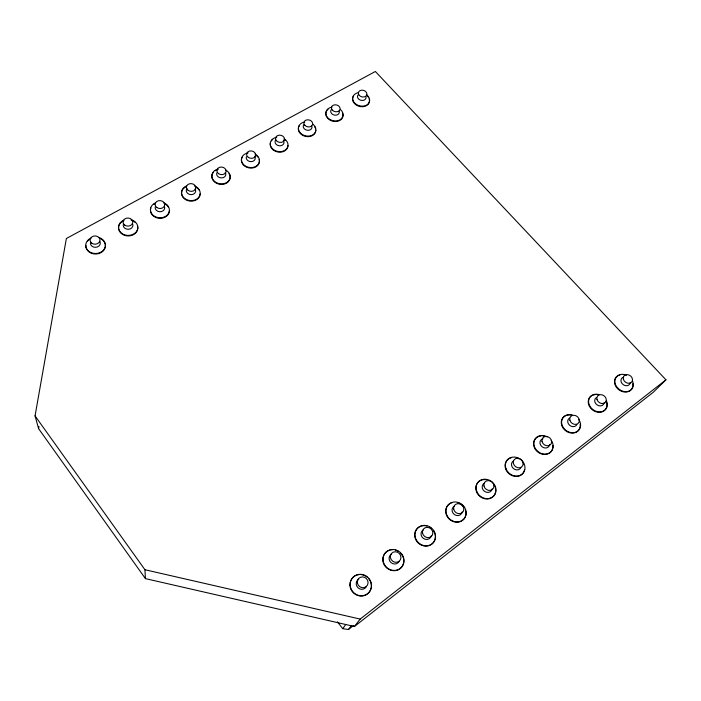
<?xml version="1.0" encoding="UTF-8"?>
<svg xmlns="http://www.w3.org/2000/svg" width="701" height="701" viewBox="0 0 701 701"><rect width="100%" height="100%" fill="white"/><g stroke="black" fill="none" stroke-linecap="round" stroke-linejoin="round"><path stroke-width="1.05" d="M38.59 428.635L35.05 415.886L66.367 238.498L375.368 71.484L665.95 379.819L653.262 392.271L354.426 626.492L145.44 578.623L38.59 428.635L38.967 426.488M337.496 621.822L342.71 628.657L345.689 624.609M342.71 628.657L348.423 629.516L351.49 625.485M354.426 626.492L360.183 619.079L665.95 379.819M348.423 629.516L353.593 625.467M35.05 415.886L144.932 569.729L360.183 619.079M144.932 569.729L145.44 578.623M98.736 237.473A9.849 8.237 -1.2 0 1 103.757 249.819A9.849 8.237 -1.2 0 1 88.168 250.756A9.849 8.237 -1.2 0 1 91.244 237.928M99.796 241.337A4.942 4.127 -1.2 0 1 95.686 247.313A4.942 4.127 -1.2 0 1 90.692 241.889M101.084 238.927A9.84 8.228 -1.2 0 1 104.633 249.065A9.84 8.228 -1.2 0 1 93.277 253.815A9.84 8.228 -1.2 0 1 85.82 245.306M87.467 241.267A9.84 8.228 -1.2 0 1 89.167 239.646M131.157 219.737A9.674 8.053 1.3 0 1 136.283 231.829A9.674 8.053 1.3 0 1 120.975 232.714A9.674 8.053 1.3 0 1 123.805 220.158M132.393 223.444A4.854 4.04 1.4 0 1 128.449 229.28A4.854 4.04 1.4 0 1 123.455 223.961M137.641 226.265A9.665 8.053 1.3 0 1 131.043 235.615A9.665 8.053 1.3 0 1 119.24 230.857A9.665 8.053 1.3 0 1 123.832 220.692M131.183 220.263A9.665 8.053 1.3 0 1 135.363 222.55M163.517 202.703A9.516 7.877 3.7 0 1 167.653 214.672A9.516 7.877 3.7 0 1 152.748 214.953A9.516 7.877 3.7 0 1 155.526 202.852M164.577 206.988A4.776 3.952 3.7 0 1 159.74 211.72A4.776 3.952 3.7 0 1 155.377 206.497M169.423 210.922A9.507 7.877 3.7 0 1 158.321 218.195A9.507 7.877 3.7 0 1 150.864 207.908M153.501 204.526A9.507 7.877 3.7 0 1 155.526 203.386M164.989 203.895A9.507 7.877 3.7 0 1 168.319 206.935M194.3 185.853A9.367 7.702 5.8 0 1 198.541 197.586A9.367 7.702 5.8 0 1 183.899 197.822A9.367 7.702 5.8 0 1 186.44 185.984M195.088 189.025A4.697 3.856 5.9 0 1 193.888 193.862A4.697 3.856 5.9 0 1 187.859 193.529A4.697 3.856 5.9 0 1 186.983 188.578M200.188 193.94A9.358 7.702 5.8 0 1 192.24 201.126A9.358 7.702 5.8 0 1 181.988 195.605A9.358 7.702 5.8 0 1 186.422 186.527M195.728 187.036A9.358 7.702 5.8 0 1 199.049 190.032M225.74 170.063A9.227 7.527 7.8 0 1 227.632 181.901A9.227 7.527 7.8 0 1 213.279 180.043A9.227 7.527 7.8 0 1 218.037 169.064M225.258 172.472A4.627 3.768 7.8 0 1 221.77 177.914A4.627 3.768 7.8 0 1 216.793 172.893M228.999 173.55A9.218 7.527 7.8 0 1 226.8 182.996A9.218 7.527 7.8 0 1 214.979 182.321A9.218 7.527 7.8 0 1 213.122 172.639M215.207 170.755A9.218 7.527 7.8 0 1 217.993 169.616M254.989 154.036A9.087 7.361 9.6 0 1 256.838 165.778A9.087 7.361 9.6 0 1 242.607 163.403A9.087 7.361 9.6 0 1 248.154 152.897M254.665 156.323A4.556 3.689 9.6 0 1 251.317 161.651A4.556 3.689 9.6 0 1 246.358 156.717M259.116 159.302A9.087 7.352 9.6 0 1 249.188 167.977A9.087 7.352 9.6 0 1 242.59 156.542M255.576 154.974A9.087 7.352 9.6 0 1 258.213 157.471M284.177 138.78A8.964 7.185 11.2 0 1 285.141 150.172A8.964 7.185 11.2 0 1 271.348 147.359A8.964 7.185 11.2 0 1 276.781 137.265M283.362 140.577A4.495 3.601 11.2 0 1 282.424 145.107A4.495 3.601 11.2 0 1 276.676 144.756A4.495 3.601 11.2 0 1 275.633 140.095M287.962 145.475A8.964 7.185 11.2 0 1 277.99 152.064A8.964 7.185 11.2 0 1 270.455 142.531M271.331 140.848A8.964 7.185 11.2 0 1 272.733 139.438M284.089 139.333A8.964 7.185 11.2 0 1 285.281 140.218M313.207 124.375A8.85 7.019 12.7 0 1 312.339 135.144A8.85 7.019 12.7 0 1 299.283 131.508A8.85 7.019 12.7 0 1 304.716 122.009M311.814 126.092A4.434 3.514 12.7 0 1 307.117 130.237A4.434 3.514 12.7 0 1 303.743 124.725M315.8 130.106A8.841 7.019 12.6 0 1 304.961 136.283A8.841 7.019 12.6 0 1 299.38 125.523M314.53 126.487A8.841 7.019 12.6 0 1 315.45 128.248M340.371 109.461A8.736 6.861 13.9 0 1 339.67 120.02A8.736 6.861 13.9 0 1 326.771 116.419A8.736 6.861 13.9 0 1 331.985 107.122M339.144 111.073A4.381 3.435 13.9 0 1 334.579 115.13A4.381 3.435 13.9 0 1 331.187 109.715M342.605 113.282A8.727 6.852 13.9 0 1 338.268 121.098A8.727 6.852 13.9 0 1 327.446 118.083A8.727 6.852 13.9 0 1 328.068 109.225M366.903 94.898A8.631 6.703 15.1 0 1 366.351 105.246A8.631 6.703 15.1 0 1 353.611 101.689A8.631 6.703 15.1 0 1 358.614 92.585M365.826 96.423A4.329 3.356 15.1 0 1 363.731 100.252A4.329 3.356 15.1 0 1 358.369 98.753A4.329 3.356 15.1 0 1 358.614 94.407M369.12 98.666A8.622 6.695 15.1 0 1 360.279 106.587A8.622 6.695 15.1 0 1 353.488 95.976M366.754 95.467A8.622 6.695 15.1 0 1 368.183 96.966M632.512 381.011A9.84 8.018 36.1 0 1 625.827 391.693A9.84 8.018 36.1 0 1 614.838 380.95A9.84 8.018 36.1 0 1 626.615 375.245M630.208 382.632A4.933 4.022 36.1 0 1 625.932 385.69A4.933 4.022 36.1 0 1 621.095 381.589A4.933 4.022 36.1 0 1 623.706 377.12M632.819 383.666A9.832 8.018 36.2 0 1 625.967 392.069A9.832 8.018 36.2 0 1 614.97 384.595A9.832 8.018 36.2 0 1 619.956 374.921M606.54 401.007A9.954 8.246 36.6 0 1 600.135 411.934A9.954 8.246 36.6 0 1 588.577 402.006A9.954 8.246 36.6 0 1 599.022 394.549M604.069 402.751A4.995 4.136 36.5 0 1 597.103 404.915A4.995 4.136 36.5 0 1 596.463 397.537M606.172 401.393A9.945 8.246 36.6 0 1 600.818 412.197A9.945 8.246 36.6 0 1 588.603 404.442A9.945 8.246 36.6 0 1 595.429 394.567M597.033 394.619A9.945 8.246 36.6 0 1 598.663 394.943M578.614 419.321A10.077 8.482 37.1 0 1 574.794 432.499A10.077 8.482 37.1 0 1 561.659 423.395A10.077 8.482 37.1 0 1 572.305 414.948M576.905 424.508A5.056 4.25 37 0 1 569.58 425.244A5.056 4.25 37 0 1 569.554 418.103M580.183 424.263A10.068 8.482 37.1 0 1 572.06 433.122A10.068 8.482 37.1 0 1 561.326 423.772A10.068 8.482 37.1 0 1 569.492 414.948M570.307 415.01A10.068 8.482 37.1 0 1 571.963 415.325M551.231 440.359A10.2 8.727 37.6 0 1 546.377 454.02A10.2 8.727 37.6 0 1 533.855 442.979A10.2 8.727 37.6 0 1 547.288 436.881M549.637 444.653A5.117 4.372 37.6 0 1 545.001 447.965A5.117 4.372 37.6 0 1 540.077 443.61A5.117 4.372 37.6 0 1 543.003 438.791M552.633 448.552A10.191 8.727 37.7 0 1 542.443 454.239A10.191 8.727 37.7 0 1 533.549 444.399A10.191 8.727 37.7 0 1 541.198 435.899M542.863 435.943A10.191 8.727 37.7 0 1 544.537 436.267M552.791 445.389A10.191 8.727 37.7 0 1 552.782 447.79M520.922 467.611A5.179 4.504 38.3 0 1 513.325 468.434A5.179 4.504 38.3 0 1 513.491 460.943M524.593 469.556A10.313 8.982 38.4 0 1 515.13 476.382A10.313 8.982 38.4 0 1 505.246 467.523A10.313 8.982 38.4 0 1 511.327 457.665M516.365 457.788A10.313 8.982 38.4 0 1 518.81 458.787M522.771 462.336A10.313 8.982 38.4 0 1 523.665 463.852M492.128 488.904A5.24 4.644 39.1 0 1 484.54 491.375A5.24 4.644 39.1 0 1 484.268 483.269M495.362 487.73A10.436 9.253 39.2 0 1 487.335 499.007A10.436 9.253 39.2 0 1 475.786 488.509A10.436 9.253 39.2 0 1 486.538 479.712M493.863 484.54A10.436 9.253 39.2 0 1 495.09 486.906M462.143 511.984A5.31 4.784 40.2 0 1 454.379 514.534A5.31 4.784 40.2 0 1 454.222 506.227M465.35 509.802A10.576 9.534 40.3 0 1 460.364 521.588A10.576 9.534 40.3 0 1 447.317 516.821A10.576 9.534 40.3 0 1 449.341 503.958M450.042 503.502A10.576 9.534 40.3 0 1 452.39 502.564M457.604 502.652A10.576 9.534 40.3 0 1 464.132 507.384M431.29 535.73A5.38 4.933 41.7 0 1 423.343 538.368A5.38 4.933 41.7 0 1 423.299 529.86M435.014 534.223A10.708 9.823 41.9 0 1 428.118 545.877A10.708 9.823 41.9 0 1 415.351 538.683A10.708 9.823 41.9 0 1 420.819 526.232M421.651 525.978A10.708 9.823 41.9 0 1 426.962 526.057M429.511 527.108A10.708 9.823 41.9 0 1 431.054 528.151M433.542 530.885A10.708 9.823 41.9 0 1 434.751 533.356M399.079 561.44A5.45 5.082 43.9 0 1 390.851 562.447A5.45 5.082 43.9 0 1 391.465 554.176M403.513 558.487A10.848 10.129 44.1 0 1 396.03 570.526A10.848 10.129 44.1 0 1 383.228 562.535A10.848 10.129 44.1 0 1 390.019 550.075M390.895 549.891A10.848 10.129 44.1 0 1 392.7 549.75M395.425 550.145A10.848 10.129 44.1 0 1 398.002 551.214M400.262 552.887A10.848 10.129 44.1 0 1 403.259 557.602M366.343 586.658A5.529 5.24 47.5 0 1 357.939 587.71A5.529 5.24 47.5 0 1 358.684 579.228M371.092 588.121A11.006 10.445 47.7 0 1 359.587 595.929A11.006 10.445 47.7 0 1 349.939 584.906A11.006 10.445 47.7 0 1 359.262 574.583M361.111 574.601A11.006 10.445 47.7 0 1 367.131 577.107M368.507 578.43A11.006 10.445 47.7 0 1 371.25 587.21M506.034 468.855A10.322 8.99 38.3 0 0 522.876 473.438A10.322 8.99 38.3 0 0 516.628 457.42A10.322 8.99 38.3 0 0 506.034 468.855M476.706 491.296A10.454 9.262 39.2 0 0 493.793 495.94A10.454 9.262 39.2 0 0 487.642 479.554A10.454 9.262 39.2 0 0 476.706 491.296M446.537 514.385A10.585 9.542 40.3 0 0 463.869 519.091A10.585 9.542 40.3 0 0 457.823 502.319A10.585 9.542 40.3 0 0 446.537 514.385M415.491 538.14A10.717 9.832 41.8 0 0 433.078 542.907A10.717 9.832 41.8 0 0 427.154 525.732A10.717 9.832 41.8 0 0 415.491 538.14M383.009 559.871A10.866 10.138 44.1 0 0 399.316 569.081A10.866 10.138 44.1 0 0 398.194 550.907A10.866 10.138 44.1 0 0 383.009 559.871M350.123 584.985A11.014 10.445 47.7 0 0 366.614 594.378A11.014 10.445 47.7 0 0 365.729 575.74A11.014 10.445 47.7 0 0 350.123 584.985M422.51 533.04A5.406 4.951 41.5 0 0 431.045 536.677A5.406 4.951 41.5 0 0 429.327 527.792A5.406 4.951 41.5 0 0 422.51 533.04M513.412 463.475A5.205 4.521 38.2 0 0 521.632 466.927A5.205 4.521 38.2 0 0 519.669 458.656A5.205 4.521 38.2 0 0 513.412 463.475M542.048 441.56A5.144 4.39 37.5 0 0 550.162 444.951A5.144 4.39 37.5 0 0 548.129 436.872A5.144 4.39 37.5 0 0 542.048 441.56M357.352 582.908A5.555 5.266 47.1 0 0 366.106 586.676A5.555 5.266 47.1 0 0 364.581 577.344A5.555 5.266 47.1 0 0 357.352 582.908M569.895 420.241A5.082 4.267 36.9 0 0 577.922 423.588A5.082 4.267 36.9 0 0 575.819 415.684A5.082 4.267 36.9 0 0 569.895 420.241M596.998 399.5A5.021 4.145 36.4 0 0 604.928 402.786A5.021 4.145 36.4 0 0 602.764 395.066A5.021 4.145 36.4 0 0 596.998 399.5M453.687 509.18A5.336 4.802 40.1 0 0 462.108 512.755A5.336 4.802 40.1 0 0 460.303 504.089A5.336 4.802 40.1 0 0 453.687 509.18M623.391 379.311A4.96 4.031 36 0 0 631.215 382.544A4.96 4.031 36 0 0 628.999 374.991A4.96 4.031 36 0 0 623.391 379.311M390.413 557.61A5.477 5.109 43.7 0 0 399.062 561.308A5.477 5.109 43.7 0 0 397.432 552.204A5.477 5.109 43.7 0 0 390.413 557.61M483.97 486.003A5.266 4.662 39 0 0 492.295 489.517A5.266 4.662 39 0 0 490.411 481.052A5.266 4.662 39 0 0 483.97 486.003M156.814 207.514A4.793 3.961 3.8 0 0 164.63 205.367A4.793 3.961 3.8 0 0 158.312 200.793A4.793 3.961 3.8 0 0 156.814 207.514M248.32 157.374A4.583 3.698 9.7 0 0 255.655 155.42A4.583 3.698 9.7 0 0 249.46 151.074A4.583 3.698 9.7 0 0 248.32 157.374M276.492 140.761A4.521 3.61 11.2 0 0 284.194 140.48A4.521 3.61 11.2 0 0 279.471 135.153A4.521 3.61 11.2 0 0 276.492 140.761M91.717 243.168A4.968 4.136 -1.1 0 0 99.892 240.899A4.968 4.136 -1.1 0 0 93.487 236.141A4.968 4.136 -1.1 0 0 91.717 243.168M304.777 125.277A4.46 3.523 12.7 0 0 312.357 125.023A4.46 3.523 12.7 0 0 307.634 119.792A4.46 3.523 12.7 0 0 304.777 125.277M332.379 110.162A4.399 3.444 14 0 0 339.827 109.934A4.399 3.444 14 0 0 335.113 104.791A4.399 3.444 14 0 0 332.379 110.162M188.096 190.365A4.723 3.873 5.9 0 0 195.754 188.289A4.723 3.873 5.9 0 0 189.472 183.793A4.723 3.873 5.9 0 0 188.096 190.365M359.324 95.415A4.346 3.365 15.1 0 0 366.649 95.213A4.346 3.365 15.1 0 0 361.935 90.157A4.346 3.365 15.1 0 0 359.324 95.415M124.699 225.109A4.881 4.048 1.4 0 0 132.691 222.9A4.881 4.048 1.4 0 0 126.329 218.23A4.881 4.048 1.4 0 0 124.699 225.109M218.598 173.664A4.644 3.785 7.9 0 0 226.081 171.649A4.644 3.785 7.9 0 0 219.842 167.224A4.644 3.785 7.9 0 0 218.598 173.664"/></g></svg>
